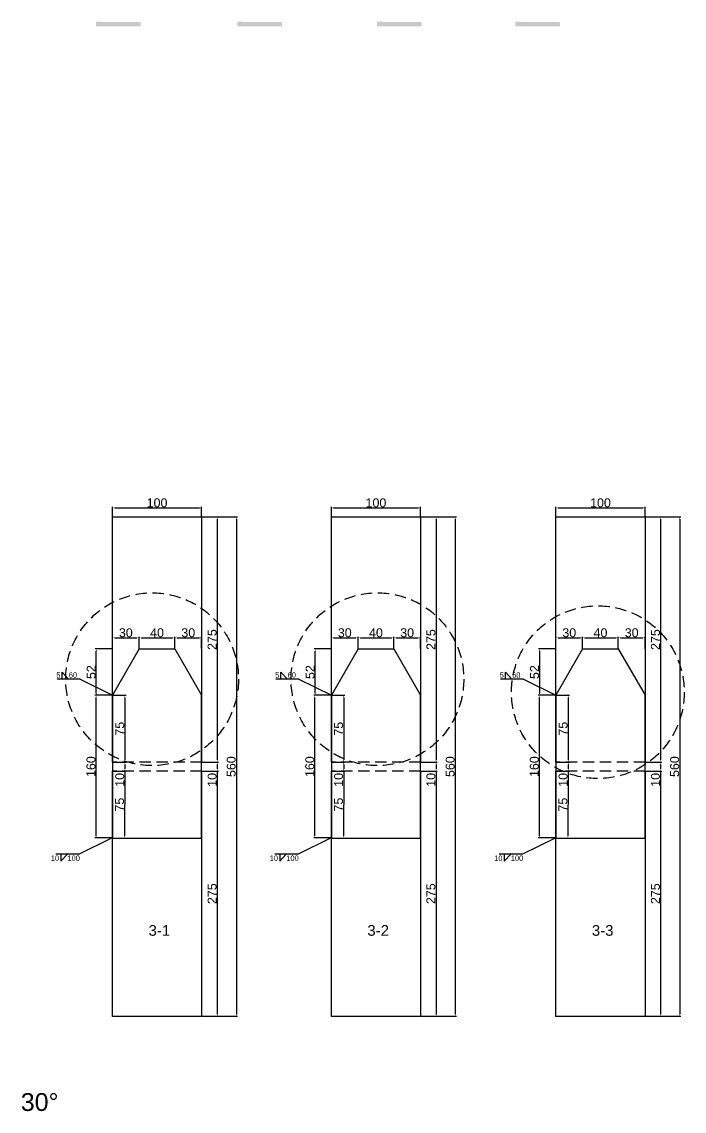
# Model space of a CAD drawing. Header units: millimetres. Extents: x 1455 to 24185, y -7041 to 4772.
# Drawn here: x 19753 to 20496, y 1760 to 2982 of the extents above; entities that cross this region are included whole.
import ezdxf

# ---------------------------------------------------------------- set-up
doc = ezdxf.new("R2010")
doc.units = ezdxf.units.MM
doc.linetypes.add('DASHED', pattern=[19.05, 12.7, -6.35])
for name, color, linetype in [('切平处', 3, 'DASHED'), ('尺寸标注', 6, 'Continuous'), ('标号', 4, 'Continuous'), ('焊缝', 250, 'Continuous')]:
    doc.layers.add(name, color=color, linetype=linetype)
doc.styles.get("Standard").update_dxf_attribs({"font": 'arial.ttf'})
doc.dimstyles.new('ISO-25-JHF', dxfattribs={"dimtxt": 10, "dimasz": 2.5, "dimexe": 1.25, "dimexo": 0.625, "dimtad": 1, "dimtxsty": 'Standard', "dimcen": 2.5, "dimadec": 0, "dimazin": 0, "dimtfac": 1, "dimtmove": 0, "dimatfit": 3, "dimfxl": 1, "dimarcsym": 0})

# ---------------------------------------------------------------- blocks, each defined once
blk = doc.blocks.new('*D2366')
at = {"layer": 'Defpoints', "color": 0, "transparency": 16777216}
for p in [(19954.6, 2436.4), (19854.6, 2426.3), (19954.6, 2426.3)]:
    blk.add_point(p, dxfattribs=at)
at = {"layer": '尺寸标注', "color": 0, "lineweight": -2, "transparency": 16777216}
for p, q in [((19854.6, 2426.9), (19854.6, 2437.7)), ((19857.1, 2436.4), (19952.1, 2436.4)), ((19954.6, 2426.9), (19954.6, 2437.7))]:
    blk.add_line(p, q, dxfattribs=at)
at = {"layer": '尺寸标注', "color": 0, "transparency": 16777216}
for points in [[(19857.1, 2436.8), (19857.1, 2436), (19854.6, 2436.4)], [(19952.1, 2436.8), (19952.1, 2436), (19954.6, 2436.4)]]:
    blk.add_solid(points, dxfattribs=at)
at = {"layer": '尺寸标注', "color": 0, "transparency": 16777216, "insert": (19904.6, 2442.1), "char_height": 10, "attachment_point": 5}
blk.add_mtext('100', dxfattribs=at)
blk = doc.blocks.new('*D2367')
at = {"layer": 'Defpoints', "color": 0, "transparency": 16777216}
for p in [(19954.6, 2426.3), (19954.6, 2151.3), (19972.1, 2151.3)]:
    blk.add_point(p, dxfattribs=at)
at = {"layer": '尺寸标注', "color": 0, "lineweight": -2, "transparency": 16777216}
for p, q in [((19955.3, 2426.3), (19973.4, 2426.3)), ((19972.1, 2423.8), (19972.1, 2153.8)), ((19955.3, 2151.3), (19973.4, 2151.3))]:
    blk.add_line(p, q, dxfattribs=at)
at = {"layer": '尺寸标注', "color": 0, "transparency": 16777216}
for points in [[(19971.7, 2423.8), (19972.5, 2423.8), (19972.1, 2426.3)], [(19971.7, 2153.8), (19972.5, 2153.8), (19972.1, 2151.3)]]:
    blk.add_solid(points, dxfattribs=at)
at = {"layer": '尺寸标注', "color": 0, "transparency": 16777216, "insert": (19966.4, 2288.8), "char_height": 10, "attachment_point": 5, "rotation": 90}
blk.add_mtext('275', dxfattribs=at)
blk = doc.blocks.new('*D2280')
at = {"layer": 'Defpoints', "color": 0, "transparency": 16777216}
for p in [(19836.2, 2226.3), (19854.6, 2226.3), (19854.6, 2066.3)]:
    blk.add_point(p, dxfattribs=at)
at = {"layer": '尺寸标注', "color": 0, "lineweight": -2, "transparency": 16777216}
for p, q in [((19854, 2226.3), (19834.9, 2226.3)), ((19836.2, 2068.8), (19836.2, 2223.8)), ((19854, 2066.3), (19834.9, 2066.3))]:
    blk.add_line(p, q, dxfattribs=at)
at = {"layer": '尺寸标注', "color": 0, "transparency": 16777216}
for points in [[(19835.8, 2223.8), (19836.6, 2223.8), (19836.2, 2226.3)], [(19835.8, 2068.8), (19836.6, 2068.8), (19836.2, 2066.3)]]:
    blk.add_solid(points, dxfattribs=at)
at = {"layer": '尺寸标注', "color": 0, "transparency": 16777216, "insert": (19830.5, 2146.3), "char_height": 10, "attachment_point": 5, "rotation": 90}
blk.add_mtext('160', dxfattribs=at)
blk = doc.blocks.new('*D2368')
at = {"layer": 'Defpoints', "color": 0, "transparency": 16777216}
for p in [(19954.6, 2151.3), (19954.6, 2141.3), (19972.1, 2141.3)]:
    blk.add_point(p, dxfattribs=at)
at = {"layer": '尺寸标注', "color": 0, "lineweight": -2, "transparency": 16777216}
for p, q in [((19955.3, 2151.3), (19973.4, 2151.3)), ((19955.3, 2141.3), (19973.4, 2141.3)), ((19972.1, 2148.8), (19972.1, 2143.8)), ((19972.1, 2141.3), (19972.1, 2124.2))]:
    blk.add_line(p, q, dxfattribs=at)
at = {"layer": '尺寸标注', "color": 0, "transparency": 16777216}
for points in [[(19971.7, 2148.8), (19972.5, 2148.8), (19972.1, 2151.3)], [(19971.7, 2143.8), (19972.5, 2143.8), (19972.1, 2141.3)]]:
    blk.add_solid(points, dxfattribs=at)
at = {"layer": '尺寸标注', "color": 0, "transparency": 16777216, "insert": (19966.4, 2131.5), "char_height": 10, "attachment_point": 5, "rotation": 90}
blk.add_mtext('10', dxfattribs=at)
blk = doc.blocks.new('*D2369')
at = {"layer": 'Defpoints', "color": 0, "transparency": 16777216}
for p in [(19954.6, 2141.3), (19954.6, 1866.3), (19972.1, 1866.3)]:
    blk.add_point(p, dxfattribs=at)
at = {"layer": '尺寸标注', "color": 0, "lineweight": -2, "transparency": 16777216}
for p, q in [((19955.3, 2141.3), (19973.4, 2141.3)), ((19972.1, 2138.8), (19972.1, 1868.8)), ((19955.3, 1866.3), (19973.4, 1866.3))]:
    blk.add_line(p, q, dxfattribs=at)
at = {"layer": '尺寸标注', "color": 0, "transparency": 16777216}
for points in [[(19971.7, 2138.8), (19972.5, 2138.8), (19972.1, 2141.3)], [(19971.7, 1868.8), (19972.5, 1868.8), (19972.1, 1866.3)]]:
    blk.add_solid(points, dxfattribs=at)
at = {"layer": '尺寸标注', "color": 0, "transparency": 16777216, "insert": (19966.4, 2003.8), "char_height": 10, "attachment_point": 5, "rotation": 90}
blk.add_mtext('275', dxfattribs=at)
blk = doc.blocks.new('*D2281')
at = {"layer": 'Defpoints', "color": 0, "transparency": 16777216}
for p in [(19954.6, 2426.3), (19954.6, 1866.3), (19993.6, 1866.3)]:
    blk.add_point(p, dxfattribs=at)
at = {"layer": '尺寸标注', "color": 0, "lineweight": -2, "transparency": 16777216}
for p, q in [((19955.3, 2426.3), (19994.8, 2426.3)), ((19993.6, 2423.8), (19993.6, 1868.8)), ((19955.3, 1866.3), (19994.8, 1866.3))]:
    blk.add_line(p, q, dxfattribs=at)
at = {"layer": '尺寸标注', "color": 0, "transparency": 16777216}
for points in [[(19993.2, 2423.8), (19994, 2423.8), (19993.6, 2426.3)], [(19993.2, 1868.8), (19994, 1868.8), (19993.6, 1866.3)]]:
    blk.add_solid(points, dxfattribs=at)
at = {"layer": '尺寸标注', "color": 0, "transparency": 16777216, "insert": (19987.8, 2146.3), "char_height": 10, "attachment_point": 5, "rotation": 90}
blk.add_mtext('560', dxfattribs=at)
blk = doc.blocks.new('*D2377')
at = {"layer": 'Defpoints', "color": 0, "transparency": 16777216}
for p in [(19854.6, 2226.3), (19854.6, 2151.3), (19868.5, 2151.3)]:
    blk.add_point(p, dxfattribs=at)
at = {"layer": '尺寸标注', "color": 0, "lineweight": -2, "transparency": 16777216}
for p, q in [((19855.3, 2226.3), (19869.8, 2226.3)), ((19868.5, 2223.8), (19868.5, 2153.8)), ((19855.3, 2151.3), (19869.8, 2151.3))]:
    blk.add_line(p, q, dxfattribs=at)
at = {"layer": '尺寸标注', "color": 0, "transparency": 16777216}
for points in [[(19868.1, 2223.8), (19868.9, 2223.8), (19868.5, 2226.3)], [(19868.1, 2153.8), (19868.9, 2153.8), (19868.5, 2151.3)]]:
    blk.add_solid(points, dxfattribs=at)
at = {"layer": '尺寸标注', "color": 0, "transparency": 16777216, "insert": (19862.8, 2188.8), "char_height": 10, "attachment_point": 5, "rotation": 90}
blk.add_mtext('75', dxfattribs=at)
blk = doc.blocks.new('*D2378')
at = {"layer": 'Defpoints', "color": 0, "transparency": 16777216}
for p in [(19854.6, 2151.3), (19854.6, 2141.3), (19868.5, 2141.3)]:
    blk.add_point(p, dxfattribs=at)
at = {"layer": '尺寸标注', "color": 0, "lineweight": -2, "transparency": 16777216}
for p, q in [((19855.3, 2151.3), (19869.8, 2151.3)), ((19855.3, 2141.3), (19869.8, 2141.3)), ((19868.5, 2148.8), (19868.5, 2143.8)), ((19868.5, 2141.3), (19868.5, 2124.2))]:
    blk.add_line(p, q, dxfattribs=at)
at = {"layer": '尺寸标注', "color": 0, "transparency": 16777216}
for points in [[(19868.1, 2148.8), (19868.9, 2148.8), (19868.5, 2151.3)], [(19868.1, 2143.8), (19868.9, 2143.8), (19868.5, 2141.3)]]:
    blk.add_solid(points, dxfattribs=at)
at = {"layer": '尺寸标注', "color": 0, "transparency": 16777216, "insert": (19862.8, 2131.5), "char_height": 10, "attachment_point": 5, "rotation": 90}
blk.add_mtext('10', dxfattribs=at)
blk = doc.blocks.new('*D2283')
at = {"layer": 'Defpoints', "color": 0, "transparency": 16777216}
for p in [(19854.6, 2141.3), (19854.3, 2066.3), (19868.2, 2066.2)]:
    blk.add_point(p, dxfattribs=at)
at = {"layer": '尺寸标注', "color": 0, "lineweight": -2, "transparency": 16777216}
for p, q in [((19855.3, 2141.3), (19869.8, 2141.2)), ((19868.5, 2138.7), (19868.2, 2068.7)), ((19854.9, 2066.3), (19869.4, 2066.2))]:
    blk.add_line(p, q, dxfattribs=at)
at = {"layer": '尺寸标注', "color": 0, "transparency": 16777216}
for points in [[(19868.1, 2138.7), (19868.9, 2138.7), (19868.5, 2141.2)], [(19867.8, 2068.7), (19868.6, 2068.7), (19868.2, 2066.2)]]:
    blk.add_solid(points, dxfattribs=at)
at = {"layer": '尺寸标注', "color": 0, "transparency": 16777216, "insert": (19862.6, 2103.7), "char_height": 10, "attachment_point": 5, "rotation": 89.7211}
blk.add_mtext('75', dxfattribs=at)
blk = doc.blocks.new('*D2284')
at = {"layer": 'Defpoints', "color": 0, "transparency": 16777216}
for p in [(19836.5, 2278.3), (19854.6, 2278.3), (19854.6, 2226.3)]:
    blk.add_point(p, dxfattribs=at)
at = {"layer": '尺寸标注', "color": 0, "lineweight": -2, "transparency": 16777216}
for p, q in [((19854, 2278.3), (19835.3, 2278.3)), ((19836.5, 2228.8), (19836.5, 2275.8)), ((19854, 2226.3), (19835.3, 2226.3))]:
    blk.add_line(p, q, dxfattribs=at)
at = {"layer": '尺寸标注', "color": 0, "transparency": 16777216}
for points in [[(19836.1, 2275.8), (19837, 2275.8), (19836.5, 2278.3)], [(19836.1, 2228.8), (19837, 2228.8), (19836.5, 2226.3)]]:
    blk.add_solid(points, dxfattribs=at)
at = {"layer": '尺寸标注', "color": 0, "transparency": 16777216, "insert": (19830.8, 2252.3), "char_height": 10, "attachment_point": 5, "rotation": 90}
blk.add_mtext('52', dxfattribs=at)
blk = doc.blocks.new('*D2380')
at = {"layer": 'Defpoints', "color": 0, "transparency": 16777216}
for p in [(19884.6, 2290.7), (19854.6, 2278.3), (19884.6, 2278.3)]:
    blk.add_point(p, dxfattribs=at)
at = {"layer": '尺寸标注', "color": 0, "lineweight": -2, "transparency": 16777216}
for p, q in [((19854.6, 2278.9), (19854.6, 2291.9)), ((19857.1, 2290.7), (19882.1, 2290.7)), ((19884.6, 2278.9), (19884.6, 2291.9))]:
    blk.add_line(p, q, dxfattribs=at)
at = {"layer": '尺寸标注', "color": 0, "transparency": 16777216}
for points in [[(19857.1, 2291.1), (19857.1, 2290.3), (19854.6, 2290.7)], [(19882.1, 2291.1), (19882.1, 2290.3), (19884.6, 2290.7)]]:
    blk.add_solid(points, dxfattribs=at)
at = {"layer": '尺寸标注', "color": 0, "transparency": 16777216, "insert": (19869.6, 2296.4), "char_height": 10, "attachment_point": 5}
blk.add_mtext('30', dxfattribs=at)
blk = doc.blocks.new('*D2381')
at = {"layer": 'Defpoints', "color": 0, "transparency": 16777216}
for p in [(19924.6, 2290.7), (19884.6, 2278.3), (19924.6, 2278.3)]:
    blk.add_point(p, dxfattribs=at)
at = {"layer": '尺寸标注', "color": 0, "lineweight": -2, "transparency": 16777216}
for p, q in [((19884.6, 2278.9), (19884.6, 2292)), ((19887.1, 2290.7), (19922.1, 2290.7)), ((19924.6, 2278.9), (19924.6, 2292))]:
    blk.add_line(p, q, dxfattribs=at)
at = {"layer": '尺寸标注', "color": 0, "transparency": 16777216}
for points in [[(19887.1, 2291.1), (19887.1, 2290.3), (19884.6, 2290.7)], [(19922.1, 2291.1), (19922.1, 2290.3), (19924.6, 2290.7)]]:
    blk.add_solid(points, dxfattribs=at)
at = {"layer": '尺寸标注', "color": 0, "transparency": 16777216, "insert": (19904.6, 2296.4), "char_height": 10, "attachment_point": 5}
blk.add_mtext('40', dxfattribs=at)
blk = doc.blocks.new('*D2285')
at = {"layer": 'Defpoints', "color": 0, "transparency": 16777216}
for p in [(19954.6, 2290.7), (19924.6, 2278.3), (19954.6, 2278.3)]:
    blk.add_point(p, dxfattribs=at)
at = {"layer": '尺寸标注', "color": 0, "lineweight": -2, "transparency": 16777216}
for p, q in [((19924.6, 2278.9), (19924.6, 2292)), ((19927.1, 2290.7), (19952.1, 2290.7)), ((19954.6, 2278.9), (19954.6, 2292))]:
    blk.add_line(p, q, dxfattribs=at)
at = {"layer": '尺寸标注', "color": 0, "transparency": 16777216}
for points in [[(19927.1, 2291.1), (19927.1, 2290.3), (19924.6, 2290.7)], [(19952.1, 2291.1), (19952.1, 2290.3), (19954.6, 2290.7)]]:
    blk.add_solid(points, dxfattribs=at)
at = {"layer": '尺寸标注', "color": 0, "transparency": 16777216, "insert": (19939.6, 2296.4), "char_height": 10, "attachment_point": 5}
blk.add_mtext('30', dxfattribs=at)
blk = doc.blocks.new('*D2326')
at = {"layer": 'Defpoints', "color": 0, "transparency": 16777216}
for p in [(20200.1, 2436.4), (20100.1, 2426.3), (20200.1, 2426.3)]:
    blk.add_point(p, dxfattribs=at)
at = {"layer": '尺寸标注', "color": 0, "lineweight": -2, "transparency": 16777216}
for p, q in [((20100.1, 2426.9), (20100.1, 2437.7)), ((20102.6, 2436.4), (20197.6, 2436.4)), ((20200.1, 2426.9), (20200.1, 2437.7))]:
    blk.add_line(p, q, dxfattribs=at)
at = {"layer": '尺寸标注', "color": 0, "transparency": 16777216}
for points in [[(20102.6, 2436.8), (20102.6, 2436), (20100.1, 2436.4)], [(20197.6, 2436.8), (20197.6, 2436), (20200.1, 2436.4)]]:
    blk.add_solid(points, dxfattribs=at)
at = {"layer": '尺寸标注', "color": 0, "transparency": 16777216, "insert": (20150.1, 2442.1), "char_height": 10, "attachment_point": 5}
blk.add_mtext('100', dxfattribs=at)
blk = doc.blocks.new('*D2327')
at = {"layer": 'Defpoints', "color": 0, "transparency": 16777216}
for p in [(20200.1, 2426.3), (20200.1, 2151.3), (20217.5, 2151.3)]:
    blk.add_point(p, dxfattribs=at)
at = {"layer": '尺寸标注', "color": 0, "lineweight": -2, "transparency": 16777216}
for p, q in [((20200.7, 2426.3), (20218.8, 2426.3)), ((20217.5, 2423.8), (20217.5, 2153.8)), ((20200.7, 2151.3), (20218.8, 2151.3))]:
    blk.add_line(p, q, dxfattribs=at)
at = {"layer": '尺寸标注', "color": 0, "transparency": 16777216}
for points in [[(20217.1, 2423.8), (20218, 2423.8), (20217.5, 2426.3)], [(20217.1, 2153.8), (20218, 2153.8), (20217.5, 2151.3)]]:
    blk.add_solid(points, dxfattribs=at)
at = {"layer": '尺寸标注', "color": 0, "transparency": 16777216, "insert": (20211.8, 2288.8), "char_height": 10, "attachment_point": 5, "rotation": 90}
blk.add_mtext('275', dxfattribs=at)
blk = doc.blocks.new('*D2261')
at = {"layer": 'Defpoints', "color": 0, "transparency": 16777216}
for p in [(20081.6, 2226.3), (20100.1, 2226.3), (20100.1, 2066.3)]:
    blk.add_point(p, dxfattribs=at)
at = {"layer": '尺寸标注', "color": 0, "lineweight": -2, "transparency": 16777216}
for p, q in [((20099.4, 2226.3), (20080.4, 2226.3)), ((20081.6, 2068.8), (20081.6, 2223.8)), ((20099.4, 2066.3), (20080.4, 2066.3))]:
    blk.add_line(p, q, dxfattribs=at)
at = {"layer": '尺寸标注', "color": 0, "transparency": 16777216}
for points in [[(20081.2, 2223.8), (20082, 2223.8), (20081.6, 2226.3)], [(20081.2, 2068.8), (20082, 2068.8), (20081.6, 2066.3)]]:
    blk.add_solid(points, dxfattribs=at)
at = {"layer": '尺寸标注', "color": 0, "transparency": 16777216, "insert": (20075.9, 2146.3), "char_height": 10, "attachment_point": 5, "rotation": 90}
blk.add_mtext('160', dxfattribs=at)
blk = doc.blocks.new('*D2328')
at = {"layer": 'Defpoints', "color": 0, "transparency": 16777216}
for p in [(20200.1, 2151.3), (20200.1, 2141.3), (20217.5, 2141.3)]:
    blk.add_point(p, dxfattribs=at)
at = {"layer": '尺寸标注', "color": 0, "lineweight": -2, "transparency": 16777216}
for p, q in [((20200.7, 2151.3), (20218.8, 2151.3)), ((20200.7, 2141.3), (20218.8, 2141.3)), ((20217.5, 2148.8), (20217.5, 2143.8)), ((20217.5, 2141.3), (20217.5, 2124.2))]:
    blk.add_line(p, q, dxfattribs=at)
at = {"layer": '尺寸标注', "color": 0, "transparency": 16777216}
for points in [[(20217.1, 2148.8), (20218, 2148.8), (20217.5, 2151.3)], [(20217.1, 2143.8), (20218, 2143.8), (20217.5, 2141.3)]]:
    blk.add_solid(points, dxfattribs=at)
at = {"layer": '尺寸标注', "color": 0, "transparency": 16777216, "insert": (20211.8, 2131.5), "char_height": 10, "attachment_point": 5, "rotation": 90}
blk.add_mtext('10', dxfattribs=at)
blk = doc.blocks.new('*D2329')
at = {"layer": 'Defpoints', "color": 0, "transparency": 16777216}
for p in [(20200.1, 2141.3), (20200.1, 1866.3), (20217.5, 1866.3)]:
    blk.add_point(p, dxfattribs=at)
at = {"layer": '尺寸标注', "color": 0, "lineweight": -2, "transparency": 16777216}
for p, q in [((20200.7, 2141.3), (20218.8, 2141.3)), ((20217.5, 2138.8), (20217.5, 1868.8)), ((20200.7, 1866.3), (20218.8, 1866.3))]:
    blk.add_line(p, q, dxfattribs=at)
at = {"layer": '尺寸标注', "color": 0, "transparency": 16777216}
for points in [[(20217.1, 2138.8), (20218, 2138.8), (20217.5, 2141.3)], [(20217.1, 1868.8), (20218, 1868.8), (20217.5, 1866.3)]]:
    blk.add_solid(points, dxfattribs=at)
at = {"layer": '尺寸标注', "color": 0, "transparency": 16777216, "insert": (20211.8, 2003.8), "char_height": 10, "attachment_point": 5, "rotation": 90}
blk.add_mtext('275', dxfattribs=at)
blk = doc.blocks.new('*D2262')
at = {"layer": 'Defpoints', "color": 0, "transparency": 16777216}
for p in [(20200.1, 2426.3), (20200.1, 1866.3), (20239, 1866.3)]:
    blk.add_point(p, dxfattribs=at)
at = {"layer": '尺寸标注', "color": 0, "lineweight": -2, "transparency": 16777216}
for p, q in [((20200.7, 2426.3), (20240.3, 2426.3)), ((20239, 2423.8), (20239, 1868.8)), ((20200.7, 1866.3), (20240.3, 1866.3))]:
    blk.add_line(p, q, dxfattribs=at)
at = {"layer": '尺寸标注', "color": 0, "transparency": 16777216}
for points in [[(20238.6, 2423.8), (20239.4, 2423.8), (20239, 2426.3)], [(20238.6, 1868.8), (20239.4, 1868.8), (20239, 1866.3)]]:
    blk.add_solid(points, dxfattribs=at)
at = {"layer": '尺寸标注', "color": 0, "transparency": 16777216, "insert": (20233.3, 2146.3), "char_height": 10, "attachment_point": 5, "rotation": 90}
blk.add_mtext('560', dxfattribs=at)
blk = doc.blocks.new('*D2330')
at = {"layer": 'Defpoints', "color": 0, "transparency": 16777216}
for p in [(20100.1, 2226.3), (20100.1, 2151.3), (20114, 2151.3)]:
    blk.add_point(p, dxfattribs=at)
at = {"layer": '尺寸标注', "color": 0, "lineweight": -2, "transparency": 16777216}
for p, q in [((20100.7, 2226.3), (20115.2, 2226.3)), ((20114, 2223.8), (20114, 2153.8)), ((20100.7, 2151.3), (20115.2, 2151.3))]:
    blk.add_line(p, q, dxfattribs=at)
at = {"layer": '尺寸标注', "color": 0, "transparency": 16777216}
for points in [[(20113.5, 2223.8), (20114.4, 2223.8), (20114, 2226.3)], [(20113.5, 2153.8), (20114.4, 2153.8), (20114, 2151.3)]]:
    blk.add_solid(points, dxfattribs=at)
at = {"layer": '尺寸标注', "color": 0, "transparency": 16777216, "insert": (20108.3, 2188.8), "char_height": 10, "attachment_point": 5, "rotation": 90}
blk.add_mtext('75', dxfattribs=at)
blk = doc.blocks.new('*D2331')
at = {"layer": 'Defpoints', "color": 0, "transparency": 16777216}
for p in [(20100.1, 2151.3), (20100.1, 2141.3), (20114, 2141.3)]:
    blk.add_point(p, dxfattribs=at)
at = {"layer": '尺寸标注', "color": 0, "lineweight": -2, "transparency": 16777216}
for p, q in [((20100.7, 2151.3), (20115.2, 2151.3)), ((20100.7, 2141.3), (20115.2, 2141.3)), ((20114, 2148.8), (20114, 2143.8)), ((20114, 2141.3), (20114, 2124.2))]:
    blk.add_line(p, q, dxfattribs=at)
at = {"layer": '尺寸标注', "color": 0, "transparency": 16777216}
for points in [[(20113.5, 2148.8), (20114.4, 2148.8), (20114, 2151.3)], [(20113.5, 2143.8), (20114.4, 2143.8), (20114, 2141.3)]]:
    blk.add_solid(points, dxfattribs=at)
at = {"layer": '尺寸标注', "color": 0, "transparency": 16777216, "insert": (20108.2, 2131.5), "char_height": 10, "attachment_point": 5, "rotation": 90}
blk.add_mtext('10', dxfattribs=at)
blk = doc.blocks.new('*D2263')
at = {"layer": 'Defpoints', "color": 0, "transparency": 16777216}
for p in [(20100.1, 2141.3), (20099.7, 2066.3), (20113.6, 2066.2)]:
    blk.add_point(p, dxfattribs=at)
at = {"layer": '尺寸标注', "color": 0, "lineweight": -2, "transparency": 16777216}
for p, q in [((20100.7, 2141.3), (20115.2, 2141.2)), ((20113.9, 2138.7), (20113.6, 2068.7)), ((20100.3, 2066.3), (20114.8, 2066.2))]:
    blk.add_line(p, q, dxfattribs=at)
at = {"layer": '尺寸标注', "color": 0, "transparency": 16777216}
for points in [[(20113.5, 2138.7), (20114.4, 2138.7), (20114, 2141.2)], [(20113.2, 2068.7), (20114, 2068.7), (20113.6, 2066.2)]]:
    blk.add_solid(points, dxfattribs=at)
at = {"layer": '尺寸标注', "color": 0, "transparency": 16777216, "insert": (20108.1, 2103.7), "char_height": 10, "attachment_point": 5, "rotation": 89.7211}
blk.add_mtext('75', dxfattribs=at)
blk = doc.blocks.new('*D2264')
at = {"layer": 'Defpoints', "color": 0, "transparency": 16777216}
for p in [(20082, 2278.3), (20100.1, 2278.3), (20100.1, 2226.3)]:
    blk.add_point(p, dxfattribs=at)
at = {"layer": '尺寸标注', "color": 0, "lineweight": -2, "transparency": 16777216}
for p, q in [((20099.4, 2278.3), (20080.7, 2278.3)), ((20082, 2228.8), (20082, 2275.8)), ((20099.4, 2226.3), (20080.7, 2226.3))]:
    blk.add_line(p, q, dxfattribs=at)
at = {"layer": '尺寸标注', "color": 0, "transparency": 16777216}
for points in [[(20081.6, 2275.8), (20082.4, 2275.8), (20082, 2278.3)], [(20081.6, 2228.8), (20082.4, 2228.8), (20082, 2226.3)]]:
    blk.add_solid(points, dxfattribs=at)
at = {"layer": '尺寸标注', "color": 0, "transparency": 16777216, "insert": (20076.3, 2252.3), "char_height": 10, "attachment_point": 5, "rotation": 90}
blk.add_mtext('52', dxfattribs=at)
blk = doc.blocks.new('*D2332')
at = {"layer": 'Defpoints', "color": 0, "transparency": 16777216}
for p in [(20130.1, 2290.7), (20100.1, 2278.3), (20130.1, 2278.3)]:
    blk.add_point(p, dxfattribs=at)
at = {"layer": '尺寸标注', "color": 0, "lineweight": -2, "transparency": 16777216}
for p, q in [((20100.1, 2278.9), (20100.1, 2291.9)), ((20102.6, 2290.7), (20127.6, 2290.7)), ((20130.1, 2278.9), (20130.1, 2291.9))]:
    blk.add_line(p, q, dxfattribs=at)
at = {"layer": '尺寸标注', "color": 0, "transparency": 16777216}
for points in [[(20102.6, 2291.1), (20102.6, 2290.3), (20100.1, 2290.7)], [(20127.6, 2291.1), (20127.6, 2290.3), (20130.1, 2290.7)]]:
    blk.add_solid(points, dxfattribs=at)
at = {"layer": '尺寸标注', "color": 0, "transparency": 16777216, "insert": (20115.1, 2296.4), "char_height": 10, "attachment_point": 5}
blk.add_mtext('30', dxfattribs=at)
blk = doc.blocks.new('*D2333')
at = {"layer": 'Defpoints', "color": 0, "transparency": 16777216}
for p in [(20170.1, 2290.7), (20130.1, 2278.3), (20170.1, 2278.3)]:
    blk.add_point(p, dxfattribs=at)
at = {"layer": '尺寸标注', "color": 0, "lineweight": -2, "transparency": 16777216}
for p, q in [((20130.1, 2278.9), (20130.1, 2292)), ((20132.6, 2290.7), (20167.6, 2290.7)), ((20170.1, 2278.9), (20170.1, 2292))]:
    blk.add_line(p, q, dxfattribs=at)
at = {"layer": '尺寸标注', "color": 0, "transparency": 16777216}
for points in [[(20132.6, 2291.1), (20132.6, 2290.3), (20130.1, 2290.7)], [(20167.6, 2291.1), (20167.6, 2290.3), (20170.1, 2290.7)]]:
    blk.add_solid(points, dxfattribs=at)
at = {"layer": '尺寸标注', "color": 0, "transparency": 16777216, "insert": (20150.1, 2296.4), "char_height": 10, "attachment_point": 5}
blk.add_mtext('40', dxfattribs=at)
blk = doc.blocks.new('*D2265')
at = {"layer": 'Defpoints', "color": 0, "transparency": 16777216}
for p in [(20200.1, 2290.7), (20170.1, 2278.3), (20200.1, 2278.3)]:
    blk.add_point(p, dxfattribs=at)
at = {"layer": '尺寸标注', "color": 0, "lineweight": -2, "transparency": 16777216}
for p, q in [((20170.1, 2278.9), (20170.1, 2292)), ((20172.6, 2290.7), (20197.6, 2290.7)), ((20200.1, 2278.9), (20200.1, 2292))]:
    blk.add_line(p, q, dxfattribs=at)
at = {"layer": '尺寸标注', "color": 0, "transparency": 16777216}
for points in [[(20172.6, 2291.1), (20172.6, 2290.3), (20170.1, 2290.7)], [(20197.6, 2291.1), (20197.6, 2290.3), (20200.1, 2290.7)]]:
    blk.add_solid(points, dxfattribs=at)
at = {"layer": '尺寸标注', "color": 0, "transparency": 16777216, "insert": (20185.1, 2296.4), "char_height": 10, "attachment_point": 5}
blk.add_mtext('30', dxfattribs=at)
blk = doc.blocks.new('*D2334')
at = {"layer": 'Defpoints', "color": 0, "transparency": 16777216}
for p in [(20451.9, 2436.4), (20351.9, 2426.3), (20451.9, 2426.3)]:
    blk.add_point(p, dxfattribs=at)
at = {"layer": '尺寸标注', "color": 0, "lineweight": -2, "transparency": 16777216}
for p, q in [((20351.9, 2426.9), (20351.9, 2437.7)), ((20354.4, 2436.4), (20449.4, 2436.4)), ((20451.9, 2426.9), (20451.9, 2437.7))]:
    blk.add_line(p, q, dxfattribs=at)
at = {"layer": '尺寸标注', "color": 0, "transparency": 16777216}
for points in [[(20354.4, 2436.8), (20354.4, 2436), (20351.9, 2436.4)], [(20449.4, 2436.8), (20449.4, 2436), (20451.9, 2436.4)]]:
    blk.add_solid(points, dxfattribs=at)
at = {"layer": '尺寸标注', "color": 0, "transparency": 16777216, "insert": (20401.9, 2442.1), "char_height": 10, "attachment_point": 5}
blk.add_mtext('100', dxfattribs=at)
blk = doc.blocks.new('*D2335')
at = {"layer": 'Defpoints', "color": 0, "transparency": 16777216}
for p in [(20451.9, 2426.3), (20451.9, 2151.3), (20469.3, 2151.3)]:
    blk.add_point(p, dxfattribs=at)
at = {"layer": '尺寸标注', "color": 0, "lineweight": -2, "transparency": 16777216}
for p, q in [((20452.5, 2426.3), (20470.6, 2426.3)), ((20469.3, 2423.8), (20469.3, 2153.8)), ((20452.5, 2151.3), (20470.6, 2151.3))]:
    blk.add_line(p, q, dxfattribs=at)
at = {"layer": '尺寸标注', "color": 0, "transparency": 16777216}
for points in [[(20468.9, 2423.8), (20469.7, 2423.8), (20469.3, 2426.3)], [(20468.9, 2153.8), (20469.7, 2153.8), (20469.3, 2151.3)]]:
    blk.add_solid(points, dxfattribs=at)
at = {"layer": '尺寸标注', "color": 0, "transparency": 16777216, "insert": (20463.6, 2288.8), "char_height": 10, "attachment_point": 5, "rotation": 90}
blk.add_mtext('275', dxfattribs=at)
blk = doc.blocks.new('*D2266')
at = {"layer": 'Defpoints', "color": 0, "transparency": 16777216}
for p in [(20333.4, 2226.3), (20351.9, 2226.3), (20351.9, 2066.3)]:
    blk.add_point(p, dxfattribs=at)
at = {"layer": '尺寸标注', "color": 0, "lineweight": -2, "transparency": 16777216}
for p, q in [((20351.2, 2226.3), (20332.2, 2226.3)), ((20333.4, 2068.8), (20333.4, 2223.8)), ((20351.2, 2066.3), (20332.2, 2066.3))]:
    blk.add_line(p, q, dxfattribs=at)
at = {"layer": '尺寸标注', "color": 0, "transparency": 16777216}
for points in [[(20333, 2223.8), (20333.8, 2223.8), (20333.4, 2226.3)], [(20333, 2068.8), (20333.8, 2068.8), (20333.4, 2066.3)]]:
    blk.add_solid(points, dxfattribs=at)
at = {"layer": '尺寸标注', "color": 0, "transparency": 16777216, "insert": (20327.7, 2146.3), "char_height": 10, "attachment_point": 5, "rotation": 90}
blk.add_mtext('160', dxfattribs=at)
blk = doc.blocks.new('*D2336')
at = {"layer": 'Defpoints', "color": 0, "transparency": 16777216}
for p in [(20451.9, 2151.3), (20451.9, 2141.3), (20469.3, 2141.3)]:
    blk.add_point(p, dxfattribs=at)
at = {"layer": '尺寸标注', "color": 0, "lineweight": -2, "transparency": 16777216}
for p, q in [((20452.5, 2151.3), (20470.6, 2151.3)), ((20452.5, 2141.3), (20470.6, 2141.3)), ((20469.3, 2148.8), (20469.3, 2143.8)), ((20469.3, 2141.3), (20469.3, 2124.2))]:
    blk.add_line(p, q, dxfattribs=at)
at = {"layer": '尺寸标注', "color": 0, "transparency": 16777216}
for points in [[(20468.9, 2148.8), (20469.7, 2148.8), (20469.3, 2151.3)], [(20468.9, 2143.8), (20469.7, 2143.8), (20469.3, 2141.3)]]:
    blk.add_solid(points, dxfattribs=at)
at = {"layer": '尺寸标注', "color": 0, "transparency": 16777216, "insert": (20463.6, 2131.5), "char_height": 10, "attachment_point": 5, "rotation": 90}
blk.add_mtext('10', dxfattribs=at)
blk = doc.blocks.new('*D2337')
at = {"layer": 'Defpoints', "color": 0, "transparency": 16777216}
for p in [(20451.9, 2141.3), (20451.9, 1866.3), (20469.3, 1866.3)]:
    blk.add_point(p, dxfattribs=at)
at = {"layer": '尺寸标注', "color": 0, "lineweight": -2, "transparency": 16777216}
for p, q in [((20452.5, 2141.3), (20470.6, 2141.3)), ((20469.3, 2138.8), (20469.3, 1868.8)), ((20452.5, 1866.3), (20470.6, 1866.3))]:
    blk.add_line(p, q, dxfattribs=at)
at = {"layer": '尺寸标注', "color": 0, "transparency": 16777216}
for points in [[(20468.9, 2138.8), (20469.7, 2138.8), (20469.3, 2141.3)], [(20468.9, 1868.8), (20469.7, 1868.8), (20469.3, 1866.3)]]:
    blk.add_solid(points, dxfattribs=at)
at = {"layer": '尺寸标注', "color": 0, "transparency": 16777216, "insert": (20463.6, 2003.8), "char_height": 10, "attachment_point": 5, "rotation": 90}
blk.add_mtext('275', dxfattribs=at)
blk = doc.blocks.new('*D2267')
at = {"layer": 'Defpoints', "color": 0, "transparency": 16777216}
for p in [(20451.9, 2426.3), (20451.9, 1866.3), (20490.8, 1866.3)]:
    blk.add_point(p, dxfattribs=at)
at = {"layer": '尺寸标注', "color": 0, "lineweight": -2, "transparency": 16777216}
for p, q in [((20452.5, 2426.3), (20492, 2426.3)), ((20490.8, 2423.8), (20490.8, 1868.8)), ((20452.5, 1866.3), (20492, 1866.3))]:
    blk.add_line(p, q, dxfattribs=at)
at = {"layer": '尺寸标注', "color": 0, "transparency": 16777216}
for points in [[(20490.4, 2423.8), (20491.2, 2423.8), (20490.8, 2426.3)], [(20490.4, 1868.8), (20491.2, 1868.8), (20490.8, 1866.3)]]:
    blk.add_solid(points, dxfattribs=at)
at = {"layer": '尺寸标注', "color": 0, "transparency": 16777216, "insert": (20485.1, 2146.3), "char_height": 10, "attachment_point": 5, "rotation": 90}
blk.add_mtext('560', dxfattribs=at)
blk = doc.blocks.new('*D2338')
at = {"layer": 'Defpoints', "color": 0, "transparency": 16777216}
for p in [(20351.9, 2226.3), (20351.9, 2151.3), (20365.7, 2151.3)]:
    blk.add_point(p, dxfattribs=at)
at = {"layer": '尺寸标注', "color": 0, "lineweight": -2, "transparency": 16777216}
for p, q in [((20352.5, 2226.3), (20367, 2226.3)), ((20365.7, 2223.8), (20365.7, 2153.8)), ((20352.5, 2151.3), (20367, 2151.3))]:
    blk.add_line(p, q, dxfattribs=at)
at = {"layer": '尺寸标注', "color": 0, "transparency": 16777216}
for points in [[(20365.3, 2223.8), (20366.2, 2223.8), (20365.7, 2226.3)], [(20365.3, 2153.8), (20366.2, 2153.8), (20365.7, 2151.3)]]:
    blk.add_solid(points, dxfattribs=at)
at = {"layer": '尺寸标注', "color": 0, "transparency": 16777216, "insert": (20360, 2188.8), "char_height": 10, "attachment_point": 5, "rotation": 90}
blk.add_mtext('75', dxfattribs=at)
blk = doc.blocks.new('*D2339')
at = {"layer": 'Defpoints', "color": 0, "transparency": 16777216}
for p in [(20351.9, 2151.3), (20351.9, 2141.3), (20365.7, 2141.3)]:
    blk.add_point(p, dxfattribs=at)
at = {"layer": '尺寸标注', "color": 0, "lineweight": -2, "transparency": 16777216}
for p, q in [((20352.5, 2151.3), (20367, 2151.3)), ((20352.5, 2141.3), (20367, 2141.3)), ((20365.7, 2148.8), (20365.7, 2143.8)), ((20365.7, 2141.3), (20365.7, 2124.2))]:
    blk.add_line(p, q, dxfattribs=at)
at = {"layer": '尺寸标注', "color": 0, "transparency": 16777216}
for points in [[(20365.3, 2148.8), (20366.2, 2148.8), (20365.7, 2151.3)], [(20365.3, 2143.8), (20366.2, 2143.8), (20365.7, 2141.3)]]:
    blk.add_solid(points, dxfattribs=at)
at = {"layer": '尺寸标注', "color": 0, "transparency": 16777216, "insert": (20360, 2131.5), "char_height": 10, "attachment_point": 5, "rotation": 90}
blk.add_mtext('10', dxfattribs=at)
blk = doc.blocks.new('*D2268')
at = {"layer": 'Defpoints', "color": 0, "transparency": 16777216}
for p in [(20351.9, 2141.3), (20351.5, 2066.3), (20365.4, 2066.2)]:
    blk.add_point(p, dxfattribs=at)
at = {"layer": '尺寸标注', "color": 0, "lineweight": -2, "transparency": 16777216}
for p, q in [((20352.5, 2141.3), (20367, 2141.2)), ((20365.7, 2138.7), (20365.4, 2068.7)), ((20352.1, 2066.3), (20366.6, 2066.2))]:
    blk.add_line(p, q, dxfattribs=at)
at = {"layer": '尺寸标注', "color": 0, "transparency": 16777216}
for points in [[(20365.3, 2138.7), (20366.1, 2138.7), (20365.7, 2141.2)], [(20365, 2068.7), (20365.8, 2068.7), (20365.4, 2066.2)]]:
    blk.add_solid(points, dxfattribs=at)
at = {"layer": '尺寸标注', "color": 0, "transparency": 16777216, "insert": (20359.8, 2103.7), "char_height": 10, "attachment_point": 5, "rotation": 89.7211}
blk.add_mtext('75', dxfattribs=at)
blk = doc.blocks.new('*D2251')
at = {"layer": 'Defpoints', "color": 0, "transparency": 16777216}
for p in [(20333.8, 2278.3), (20351.9, 2278.3), (20351.9, 2226.3)]:
    blk.add_point(p, dxfattribs=at)
at = {"layer": '尺寸标注', "color": 0, "lineweight": -2, "transparency": 16777216}
for p, q in [((20351.2, 2278.3), (20332.5, 2278.3)), ((20333.8, 2228.8), (20333.8, 2275.8)), ((20351.2, 2226.3), (20332.5, 2226.3))]:
    blk.add_line(p, q, dxfattribs=at)
at = {"layer": '尺寸标注', "color": 0, "transparency": 16777216}
for points in [[(20333.3, 2275.8), (20334.2, 2275.8), (20333.8, 2278.3)], [(20333.3, 2228.8), (20334.2, 2228.8), (20333.8, 2226.3)]]:
    blk.add_solid(points, dxfattribs=at)
at = {"layer": '尺寸标注', "color": 0, "transparency": 16777216, "insert": (20328, 2252.3), "char_height": 10, "attachment_point": 5, "rotation": 90}
blk.add_mtext('52', dxfattribs=at)
blk = doc.blocks.new('*D2307')
at = {"layer": 'Defpoints', "color": 0, "transparency": 16777216}
for p in [(20381.9, 2290.7), (20351.9, 2278.3), (20381.9, 2278.3)]:
    blk.add_point(p, dxfattribs=at)
at = {"layer": '尺寸标注', "color": 0, "lineweight": -2, "transparency": 16777216}
for p, q in [((20351.9, 2278.9), (20351.9, 2291.9)), ((20354.4, 2290.7), (20379.4, 2290.7)), ((20381.9, 2278.9), (20381.9, 2291.9))]:
    blk.add_line(p, q, dxfattribs=at)
at = {"layer": '尺寸标注', "color": 0, "transparency": 16777216}
for points in [[(20354.4, 2291.1), (20354.4, 2290.3), (20351.9, 2290.7)], [(20379.4, 2291.1), (20379.4, 2290.3), (20381.9, 2290.7)]]:
    blk.add_solid(points, dxfattribs=at)
at = {"layer": '尺寸标注', "color": 0, "transparency": 16777216, "insert": (20366.9, 2296.4), "char_height": 10, "attachment_point": 5}
blk.add_mtext('30', dxfattribs=at)
blk = doc.blocks.new('*D2308')
at = {"layer": 'Defpoints', "color": 0, "transparency": 16777216}
for p in [(20421.9, 2290.7), (20381.9, 2278.3), (20421.9, 2278.3)]:
    blk.add_point(p, dxfattribs=at)
at = {"layer": '尺寸标注', "color": 0, "lineweight": -2, "transparency": 16777216}
for p, q in [((20381.9, 2278.9), (20381.9, 2292)), ((20384.4, 2290.7), (20419.4, 2290.7)), ((20421.9, 2278.9), (20421.9, 2292))]:
    blk.add_line(p, q, dxfattribs=at)
at = {"layer": '尺寸标注', "color": 0, "transparency": 16777216}
for points in [[(20384.4, 2291.1), (20384.4, 2290.3), (20381.9, 2290.7)], [(20419.4, 2291.1), (20419.4, 2290.3), (20421.9, 2290.7)]]:
    blk.add_solid(points, dxfattribs=at)
at = {"layer": '尺寸标注', "color": 0, "transparency": 16777216, "insert": (20401.9, 2296.4), "char_height": 10, "attachment_point": 5}
blk.add_mtext('40', dxfattribs=at)
blk = doc.blocks.new('*D2252')
at = {"layer": 'Defpoints', "color": 0, "transparency": 16777216}
for p in [(20451.9, 2290.7), (20421.9, 2278.3), (20451.9, 2278.3)]:
    blk.add_point(p, dxfattribs=at)
at = {"layer": '尺寸标注', "color": 0, "lineweight": -2, "transparency": 16777216}
for p, q in [((20421.9, 2278.9), (20421.9, 2292)), ((20424.4, 2290.7), (20449.4, 2290.7)), ((20451.9, 2278.9), (20451.9, 2292))]:
    blk.add_line(p, q, dxfattribs=at)
at = {"layer": '尺寸标注', "color": 0, "transparency": 16777216}
for points in [[(20424.4, 2291.1), (20424.4, 2290.3), (20421.9, 2290.7)], [(20449.4, 2291.1), (20449.4, 2290.3), (20451.9, 2290.7)]]:
    blk.add_solid(points, dxfattribs=at)
at = {"layer": '尺寸标注', "color": 0, "transparency": 16777216, "insert": (20436.9, 2296.4), "char_height": 10, "attachment_point": 5}
blk.add_mtext('30', dxfattribs=at)

msp = doc.modelspace()

# ---------------------------------------------------------------- hatches: boundary and pattern name
at = {"layer": '焊缝'}
h = msp.add_hatch(color=250, dxfattribs=at)
h.dxf.hatch_style = 1
h.paths.add_polyline_path([(19836.093, 2981.604), (19836.093, 2976.604), (19886.093, 2976.604), (19886.093, 2981.174)])
h = msp.add_hatch(color=250, dxfattribs=at)
h.dxf.hatch_style = 1
h.paths.add_polyline_path([(19994.712, 2981.604), (19994.712, 2976.604), (20044.712, 2976.604), (20044.712, 2981.174)])
h = msp.add_hatch(color=250, dxfattribs=at)
h.dxf.hatch_style = 1
h.paths.add_polyline_path([(20151.385, 2981.604), (20151.385, 2976.604), (20201.385, 2976.604), (20201.385, 2981.174)])
h = msp.add_hatch(color=250, dxfattribs=at)
h.dxf.hatch_style = 1
h.paths.add_polyline_path([(20306.512, 2981.604), (20306.512, 2976.604), (20356.512, 2976.604), (20356.512, 2981.174)])

# ---------------------------------------------------------------- linework, layer by layer
for p, q in [((19854.637, 2426.273), (19954.637, 2426.273)), ((19854.637, 2151.273), (19854.637, 2426.273)), ((19954.637, 2426.273), (19954.637, 2151.273)), ((20100.07, 2426.273), (20200.07, 2426.273)), ((20100.07, 2151.273), (20100.07, 2426.273)), ((20200.07, 2426.273), (20200.07, 2151.273)), ((20351.851, 2426.273), (20451.851, 2426.273)), ((20351.851, 2151.273), (20351.851, 2426.273)), ((20451.851, 2426.273), (20451.851, 2151.273)), ((19884.637, 2278.273), (19854.637, 2226.273)), ((19884.637, 2278.273), (19924.637, 2278.273)), ((19924.637, 2278.273), (19954.637, 2226.273)), ((20130.07, 2278.273), (20100.07, 2226.273)), ((20130.07, 2278.273), (20170.07, 2278.273)), ((20170.07, 2278.273), (20200.07, 2226.273)), ((20381.851, 2278.273), (20351.851, 2226.273)), ((20381.851, 2278.273), (20421.851, 2278.273)), ((20421.851, 2278.273), (20451.851, 2226.273)), ((19854.637, 2226.273), (19854.637, 2066.273)), ((19954.637, 2066.273), (19954.637, 2226.273)), ((20100.07, 2226.273), (20100.07, 2066.273)), ((20200.07, 2066.273), (20200.07, 2226.273)), ((20351.851, 2226.273), (20351.851, 2066.273)), ((20451.851, 2066.273), (20451.851, 2226.273)), ((19854.637, 1866.273), (19854.637, 2141.273)), ((19954.637, 2141.273), (19954.637, 1866.273)), ((20100.07, 1866.273), (20100.07, 2141.273)), ((20200.07, 2141.273), (20200.07, 1866.273)), ((20351.851, 1866.273), (20351.851, 2141.273)), ((20451.851, 2141.273), (20451.851, 1866.273)), ((19854.637, 2066.273), (19954.637, 2066.273)), ((20100.07, 2066.273), (20200.07, 2066.273)), ((20351.851, 2066.273), (20451.851, 2066.273)), ((19954.637, 1866.273), (19854.637, 1866.273)), ((20200.07, 1866.273), (20100.07, 1866.273)), ((20451.851, 1866.273), (20351.851, 1866.273))]:
    msp.add_line(p, q)
at = {"linetype": 'DASHED'}
for p, q in [((19954.637, 2151.273), (19854.637, 2151.273)), ((20200.07, 2151.273), (20100.07, 2151.273)), ((20451.851, 2151.273), (20351.851, 2151.273)), ((19954.637, 2141.273), (19854.637, 2141.273)), ((20200.07, 2141.273), (20100.07, 2141.273)), ((20451.851, 2141.273), (20351.851, 2141.273))]:
    msp.add_line(p, q, dxfattribs=at)
at = {"layer": '切平处'}
for centre in [(19899.027, 2244.336), (20151.72, 2244.336), (20398.947, 2229.8)]:
    msp.add_circle(centre, 96.875, dxfattribs=at)
at = {"layer": '尺寸标注'}
for p, q in [((19798.133, 2244.463), (19798.133, 2252.228)), ((19798.133, 2252.228), (19805.364, 2244.463)), ((20043.566, 2244.463), (20043.566, 2252.228)), ((20043.566, 2252.228), (20050.798, 2244.463)), ((20295.347, 2244.463), (20295.347, 2252.228)), ((20295.347, 2252.228), (20302.578, 2244.463)), ((19818.246, 2244.463), (19792.483, 2244.463)), ((19818.246, 2244.463), (19854.637, 2226.273)), ((20063.679, 2244.463), (20037.916, 2244.463)), ((20063.679, 2244.463), (20100.07, 2226.273)), ((20315.46, 2244.463), (20289.697, 2244.463)), ((20315.46, 2244.463), (20351.851, 2226.273)), ((19816.932, 2048.084), (19853.323, 2066.273)), ((20062.365, 2048.084), (20098.757, 2066.273)), ((20314.146, 2048.084), (20350.538, 2066.273)), ((19816.932, 2048.084), (19791.169, 2048.084)), ((19796.819, 2048.084), (19796.819, 2040.319)), ((19796.819, 2040.319), (19804.051, 2048.084)), ((20062.365, 2048.084), (20036.602, 2048.084)), ((20042.252, 2048.084), (20042.252, 2040.319)), ((20042.252, 2040.319), (20049.484, 2048.084)), ((20314.146, 2048.084), (20288.383, 2048.084)), ((20294.033, 2048.084), (20294.033, 2040.319)), ((20294.033, 2040.319), (20301.265, 2048.084))]:
    msp.add_line(p, q, dxfattribs=at)

# ---------------------------------------------------------------- texts
at = {"insert": (19751.845, 1780.167), "char_height": 20, "attachment_point": 1}
msp.add_mtext_dynamic_manual_height_columns('30° ', width=70.10425, gutter_width=12.5, heights=[0], dxfattribs=at)
at = {"layer": '尺寸标注', "char_height": 6}
for s, insert, attachment_point in [('5    60', (19791.663, 2251.98), 1), ('5    60', (20037.096, 2251.98), 1), ('5    60', (20288.877, 2251.98), 1), ('\\pt0;10    100', (19785.477, 2040.566), 7), ('\\pt0;10    100', (20030.911, 2040.566), 7), ('\\pt0;10    100', (20282.691, 2040.566), 7)]:
    msp.add_mtext_dynamic_manual_height_columns(s, width=68.30832, gutter_width=12.5, heights=[0], dxfattribs=dict(at, insert=insert, attachment_point=attachment_point))
at = {"layer": '标号', "char_height": 12, "attachment_point": 7}
for s, heights, insert in [('3-1 ', [0], (19895.053, 1956.439)), ('3-2', [9.759], (20140.486, 1956.439)), ('3-3', [0], (20392.267, 1956.439))]:
    msp.add_mtext_dynamic_manual_height_columns(s, width=70.10425, gutter_width=12.5, heights=heights, dxfattribs=dict(at, insert=insert))

# ---------------------------------------------------------------- dimensions: what is measured, and where the dimension line sits
at = {"layer": '尺寸标注'}
for p1, p2, distance, picture, middle in [((19854.637, 2426.273), (19954.637, 2426.273), 10.138, '*D2366', (19904.637, 2442.142)), ((20100.07, 2426.273), (20200.07, 2426.273), 10.138, '*D2326', (20150.07, 2442.142)), ((20351.851, 2426.273), (20451.851, 2426.273), 10.138, '*D2334', (20401.851, 2442.142)), ((19954.637, 2426.273), (19954.637, 2151.273), 17.478, '*D2367', (19966.385, 2288.773)), ((19954.637, 2426.273), (19954.637, 1866.273), 38.931, '*D2281', (19987.837, 2146.273)), ((20200.07, 2426.273), (20200.07, 2151.273), 17.478, '*D2327', (20211.818, 2288.773)), ((20200.07, 2426.273), (20200.07, 1866.273), 38.931, '*D2262', (20233.27, 2146.273)), ((20451.851, 2426.273), (20451.851, 2151.273), 17.478, '*D2335', (20463.599, 2288.773)), ((20451.851, 2426.273), (20451.851, 1866.273), 38.931, '*D2267', (20485.051, 2146.273)), ((19854.637, 2278.273), (19884.637, 2278.273), 12.406, '*D2380', (19869.637, 2296.413)), ((19884.637, 2278.273), (19924.637, 2278.273), 12.44, '*D2381', (19904.637, 2296.444)), ((19924.637, 2278.273), (19954.637, 2278.273), 12.44, '*D2285', (19939.637, 2296.447)), ((20100.07, 2278.273), (20130.07, 2278.273), 12.406, '*D2332', (20115.07, 2296.413)), ((20130.07, 2278.273), (20170.07, 2278.273), 12.44, '*D2333', (20150.07, 2296.444)), ((20170.07, 2278.273), (20200.07, 2278.273), 12.44, '*D2265', (20185.07, 2296.447)), ((20351.851, 2278.273), (20381.851, 2278.273), 12.406, '*D2307', (20366.851, 2296.413)), ((20381.851, 2278.273), (20421.851, 2278.273), 12.44, '*D2308', (20401.851, 2296.444)), ((20421.851, 2278.273), (20451.851, 2278.273), 12.44, '*D2252', (20436.851, 2296.447)), ((19854.637, 2226.273), (19854.637, 2278.273), 18.088, '*D2284', (19830.818, 2252.273)), ((20100.07, 2226.273), (20100.07, 2278.273), 18.088, '*D2264', (20076.252, 2252.273)), ((20351.851, 2226.273), (20351.851, 2278.273), 18.088, '*D2251', (20328.032, 2252.273)), ((19854.637, 2066.273), (19854.637, 2226.273), 18.44, '*D2280', (19830.466, 2146.273)), ((19854.637, 2226.273), (19854.637, 2151.273), 13.891, '*D2377', (19862.818, 2188.773)), ((20100.07, 2066.273), (20100.07, 2226.273), 18.44, '*D2261', (20075.9, 2146.273)), ((20100.07, 2226.273), (20100.07, 2151.273), 13.891, '*D2330', (20108.251, 2188.773)), ((20351.851, 2066.273), (20351.851, 2226.273), 18.44, '*D2266', (20327.68, 2146.273)), ((20351.851, 2226.273), (20351.851, 2151.273), 13.891, '*D2338', (20360.032, 2188.773)), ((19854.637, 2151.273), (19854.637, 2141.273), 13.891, '*D2378', (19862.797, 2131.474)), ((19954.637, 2151.273), (19954.637, 2141.273), 17.478, '*D2368', (19966.385, 2131.474)), ((20100.07, 2151.273), (20100.07, 2141.273), 13.891, '*D2331', (20108.23, 2131.474)), ((20200.07, 2151.273), (20200.07, 2141.273), 17.478, '*D2328', (20211.818, 2131.474)), ((20351.851, 2151.273), (20351.851, 2141.273), 13.891, '*D2339', (20360.011, 2131.474)), ((20451.851, 2151.273), (20451.851, 2141.273), 17.478, '*D2336', (20463.599, 2131.474)), ((19854.637, 2141.273), (19854.272, 2066.273), 13.891, '*D2283', (19862.635, 2103.733)), ((19954.637, 2141.273), (19954.637, 1866.273), 17.478, '*D2369', (19966.385, 2003.773)), ((20100.07, 2141.273), (20099.705, 2066.273), 13.891, '*D2263', (20108.068, 2103.733)), ((20200.07, 2141.273), (20200.07, 1866.273), 17.478, '*D2329', (20211.818, 2003.773)), ((20351.851, 2141.273), (20351.486, 2066.273), 13.891, '*D2268', (20359.849, 2103.733)), ((20451.851, 2141.273), (20451.851, 1866.273), 17.478, '*D2337', (20463.599, 2003.773))]:
    dim = msp.add_aligned_dim(p1=p1, p2=p2, distance=distance, dimstyle='ISO-25-JHF', dxfattribs=at)
    dim.commit()
    dim.dimension.update_dxf_attribs({"geometry": picture, "text_midpoint": middle})

doc.saveas('drawing.dxf')
